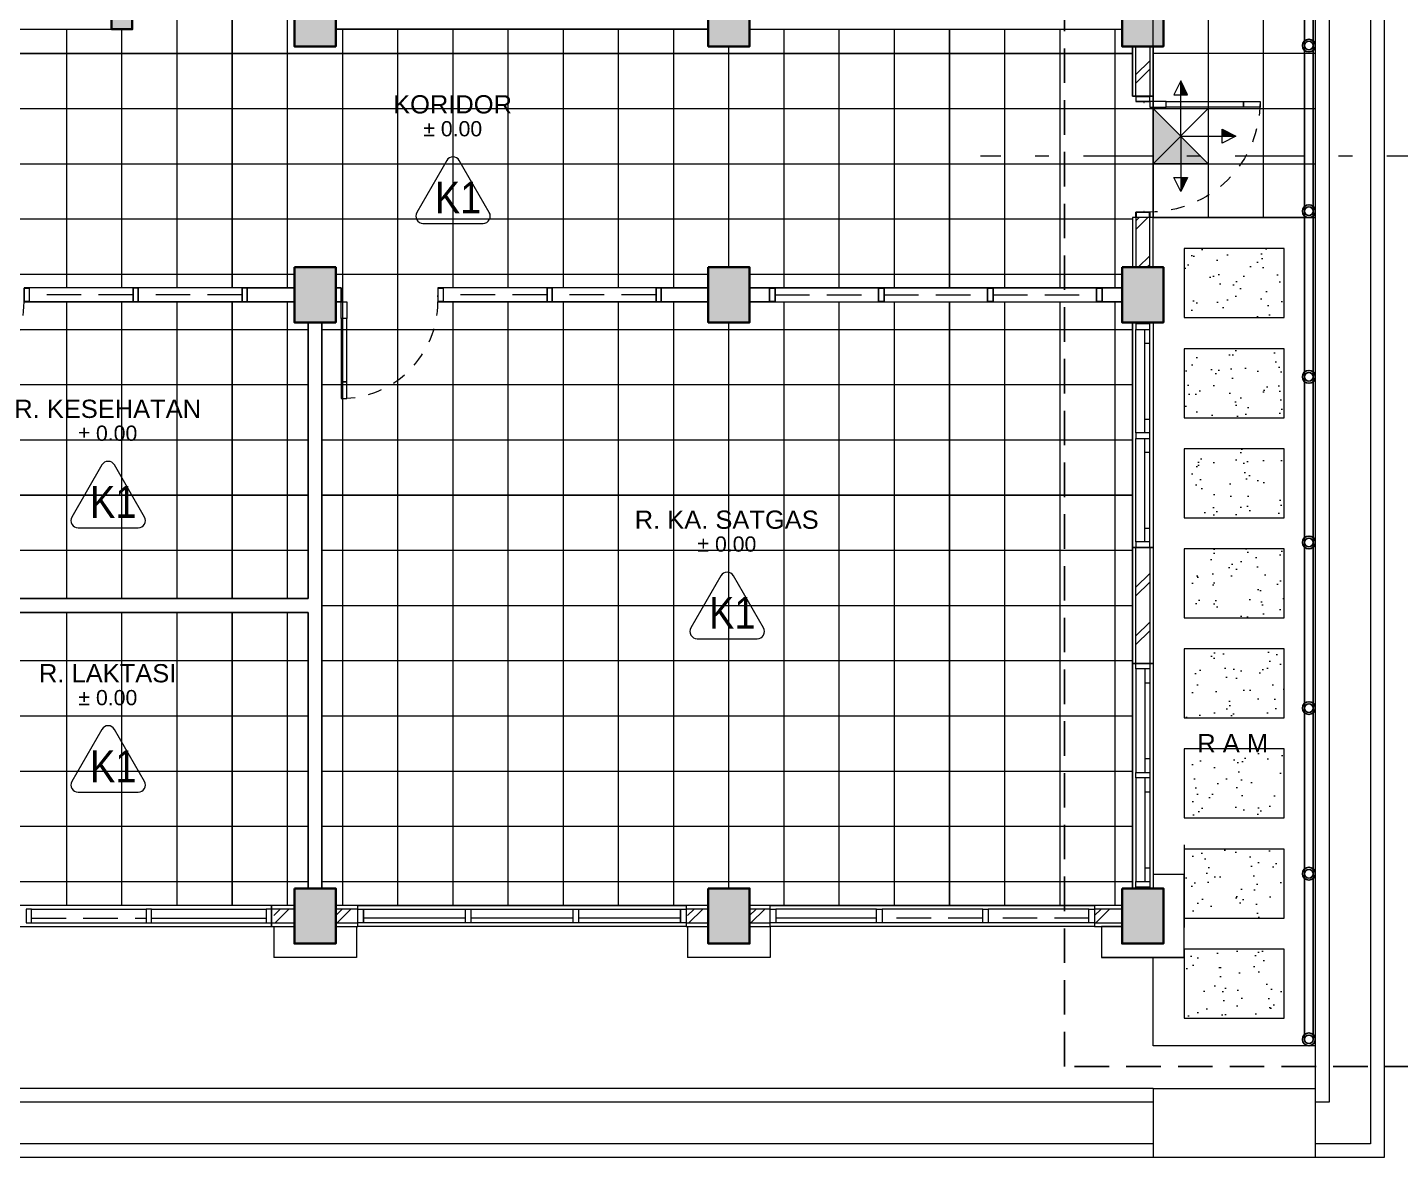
# Model space of a CAD drawing. Header units: millimetres. Extents: x -11 to 1625, y -267 to 180.
# Drawn here: x 1015.28 to 1025.24, y 130.26 to 138.45 of the extents above; entities that cross this region are included whole.
import ezdxf
from ezdxf.enums import TextEntityAlignment as Align

# ---------------------------------------------------------------- set-up
doc = ezdxf.new("R2010")
doc.units = ezdxf.units.MM
for name, pattern in [('DASHDOT', [1, 0.5, -0.25, 0, -0.25]), ('DASHED2', [0.375, 0.25, -0.125]), ('HIDDEN', [0.375, 0.25, -0.125])]:
    doc.linetypes.add(name, pattern=pattern)
for name, color, linetype, lineweight in [('ars', 11, 'Continuous', 5), ('ARS DIN', 31, 'Continuous', 5), ('dinding', 5, 'Continuous', 15), ('keramik', 73, 'Continuous', 5), ('KOLOM', 1, 'Continuous', 30), ('kus', 63, 'Continuous', 15), ('lan', 7, 'Continuous', 15), ('not', 7, 'Continuous', 20), ('PARTISI', 190, 'Continuous', 9), ('sol kol', 8, 'Continuous', 0), ('START POINT', 8, 'Continuous', 9), ('TEXT KETERANGAN', 7, 'Continuous', 9)]:
    doc.layers.add(name, color=color, linetype=linetype, lineweight=lineweight)
doc.layers.add('BESI', color=10, linetype='Continuous')
doc.styles.add('ISO', font='arial.ttf', dxfattribs={"width": 0.85})
doc.styles.get("Standard").update_dxf_attribs({"font": 'ARIALUNI.TTF'})
pattern_1 = [(45, (-1.5, 3e-14), (-0.1767767, 0.1767767), []), (45, (-1.4375, 3e-14), (-0.1767767, 0.1767767), [])]

# ---------------------------------------------------------------- blocks, each defined once
blk = doc.blocks.new('NOTASI RUANG')
at = {"layer": 'not'}
for height, p in [(0.26, (-0.011, 0.3)), (0.175, (-0.009, -0.017))]:
    blk.add_attdef('RUANG', text='', height=height, dxfattribs=at).set_placement(p, align=Align.MIDDLE_CENTER)
blk = doc.blocks.new('KP')
at = {"layer": 'KOLOM'}
blk.add_lwpolyline([(0.075, -0.075), (-0.075, -0.075), (-0.075, 0.075), (0.075, 0.075), (0.075, -0.075)], dxfattribs=at)
blk = doc.blocks.new('K1')
at = {"layer": 'KOLOM'}
blk.add_lwpolyline([(0.2, 0.15), (-0.2, 0.15), (-0.2, -0.15), (0.2, -0.15), (0.2, 0.15)], dxfattribs=at)
blk = doc.blocks.new('P 80')
at = {"linetype": 'HIDDEN', "ltscale": 0.3}
blk.add_lwpolyline([(-0.84, 0.1, -0.414214), (-0.04, 0.9, -1.303225)], format="xyb", dxfattribs=at)
for points in [[(-0.04, 0.9), (-0.08, 0.9), (-0.08, 0.78), (-0.04, 0.78)], [(-0.04, 0.78), (-0.08, 0.78), (-0.08, 0.22), (-0.04, 0.22)], [(-0.04, 0.1), (-0.08, 0.1), (-0.08, 0.22), (-0.04, 0.22)], [(-0.8351, 0.06), (-0.84, 0.06), (-0.84, 0.0615), (-0.84, 0.1), (-0.88, 0.1), (-0.88, 0), (-0.84, 0), (-0.84, 0.0565), (-0.8351, 0.0583)], [(-0.0449, 0.06), (-0.04, 0.06), (-0.04, 0.0615), (-0.04, 0.1), (0, 0.1), (0, 0), (-0.04, 0), (-0.04, 0.0565), (-0.0449, 0.0583)], [(-0.842, 0.002), (-0.878, 0.002), (-0.878, 0.098), (-0.842, 0.098)], [(-0.038, 0.002), (-0.002, 0.002), (-0.002, 0.098), (-0.038, 0.098)]]:
    blk.add_lwpolyline(points, close=True)
blk = doc.blocks.new('P 70')
at = {"linetype": 'HIDDEN', "ltscale": 0.3}
blk.add_lwpolyline([(-0.74, 0.1, -0.414214), (-0.04, 0.8, -1.303225)], format="xyb", dxfattribs=at)
for points in [[(-0.04, 0.8), (-0.08, 0.8), (-0.08, 0.68), (-0.04, 0.68)], [(-0.04, 0.68), (-0.08, 0.68), (-0.08, 0.22), (-0.04, 0.22)], [(-0.04, 0.1), (-0.08, 0.1), (-0.08, 0.22), (-0.04, 0.22)], [(-0.7351, 0.06), (-0.74, 0.06), (-0.74, 0.0615), (-0.74, 0.1), (-0.78, 0.1), (-0.78, 0), (-0.74, 0), (-0.74, 0.0565), (-0.7351, 0.0583)], [(-0.0449, 0.06), (-0.04, 0.06), (-0.04, 0.0615), (-0.04, 0.1), (0, 0.1), (0, 0), (-0.04, 0), (-0.04, 0.0565), (-0.0449, 0.0583)], [(-0.742, 0.002), (-0.778, 0.002), (-0.778, 0.098), (-0.742, 0.098)], [(-0.038, 0.002), (-0.002, 0.002), (-0.002, 0.098), (-0.038, 0.098)]]:
    blk.add_lwpolyline(points, close=True)
blk = doc.blocks.new('D1')
at = {"layer": 'ars'}
h = blk.add_hatch(dxfattribs=at)
h.set_pattern_fill('TEMBOK', color=256, scale=0.25)
h.set_pattern_definition(pattern_1)
h.paths.add_polyline_path([(11.95, 9.19), (11.95, 9.55), (12.05, 9.55), (12.05, 9.19)])
h = blk.add_hatch(dxfattribs=at)
h.set_pattern_fill('TEMBOK', color=256, scale=0.25)
h.set_pattern_definition(pattern_1)
h.paths.add_polyline_path([(11.95, 8.31), (11.95, 7.95), (12.05, 7.95), (12.05, 8.31)])
h = blk.add_hatch(dxfattribs=at)
h.set_pattern_fill('TEMBOK', color=256, scale=0.25)
h.set_pattern_definition([(45, (9.5, 1.63), (-0.176777, 0.176777), []), (45, (9.5625, 1.63), (-0.176777, 0.176777), [])])
h.paths.add_polyline_path([(12.05, 5.92), (12.05, 5.08), (11.95, 5.08), (11.95, 5.92)])
h = blk.add_hatch(dxfattribs=at)
h.set_pattern_fill('TEMBOK', color=256, scale=0.25)
h.set_pattern_definition([(45, (1.43206, 1.675), (-0.176777, 0.176777), []), (45, (1.49456, 1.675), (-0.176777, 0.176777), [])])
h.paths.add_polyline_path([(5.85, 3.3), (5.7, 3.3), (5.7, 3.2), (5.85, 3.2)])
h = blk.add_hatch(dxfattribs=at)
h.set_pattern_fill('TEMBOK', color=256, scale=0.25)
h.set_pattern_definition([(45, (1.88206, 1.675), (-0.176777, 0.176777), []), (45, (1.94456, 1.675), (-0.176777, 0.176777), [])])
h.paths.add_polyline_path([(6.31, 3.3), (6.15, 3.3), (6.15, 3.2), (6.31, 3.2)])
h = blk.add_hatch(dxfattribs=at)
h.set_pattern_fill('TEMBOK', color=256, scale=0.25)
h.set_pattern_definition([(45, (4.43206, 1.675), (-0.176777, 0.176777), []), (45, (4.49456, 1.675), (-0.176777, 0.176777), [])])
h.paths.add_polyline_path([(8.85, 3.3), (8.7, 3.3), (8.7, 3.2), (8.85, 3.2)])
h = blk.add_hatch(dxfattribs=at)
h.set_pattern_fill('TEMBOK', color=256, scale=0.25)
h.set_pattern_definition([(45, (4.88206, 1.675), (-0.176777, 0.176777), []), (45, (4.94456, 1.675), (-0.176777, 0.176777), [])])
h.paths.add_polyline_path([(9.3, 3.3), (9.15, 3.3), (9.15, 3.2), (9.3, 3.2)])
h = blk.add_hatch(dxfattribs=at)
h.set_pattern_fill('TEMBOK', color=256, scale=0.25)
h.set_pattern_definition([(45, (7.38206, 1.675), (-0.176777, 0.176777), []), (45, (7.44456, 1.675), (-0.176777, 0.176777), [])])
h.paths.add_polyline_path([(11.85, 3.3), (11.65, 3.3), (11.65, 3.2), (11.85, 3.2)])
at = {"layer": 'ARS DIN'}
h = blk.add_hatch(dxfattribs=at)
h.set_pattern_fill('AR-SAND', color=256, scale=0.005, angle=90, style=0)
h.set_pattern_definition([(127.5, (13.025, 2.51), (-0.2447066, -0.008), [0, -0.19304, 0, -0.2159, 0, -0.206375]), (97.5, (13.025, 2.51), (-0.358413, 0.224762), [0, -0.10414, 0, -0.17399, 0, -0.066675]), (57.5, (13.025, 2.3538), (-0.0007186, 0.395496), [0, -0.0635, 0, -0.2286, 0, -0.29845]), (47.5, (13.025, 2.3538), (-0.111465, 0.381778), [0, -0.03175, 0, -0.14986, 0, -0.17145])])
h.paths.add_polyline_path([(12.3, 3.01), (12.3, 2.51), (13.025, 2.51), (13.025, 3.01)])
h.paths.add_polyline_path([(12.3, 3.735), (12.3, 3.235), (13.025, 3.235), (13.025, 3.735)])
h.paths.add_polyline_path([(12.3, 4.46), (12.3, 3.96), (13.025, 3.96), (13.025, 4.46)])
h.paths.add_polyline_path([(12.3, 5.185), (12.3, 4.685), (13.025, 4.685), (13.025, 5.185)])
h.paths.add_polyline_path([(12.3, 5.91), (12.3, 5.41), (13.025, 5.41), (13.025, 5.91)])
h.paths.add_polyline_path([(12.3, 6.635), (12.3, 6.135), (13.025, 6.135), (13.025, 6.635)])
h.paths.add_polyline_path([(12.3, 7.36), (12.3, 6.86), (13.025, 6.86), (13.025, 7.36)])
h.paths.add_polyline_path([(12.3, 8.085), (12.3, 7.585), (13.025, 7.585), (13.025, 8.085)])
at = {"layer": 'sol kol'}
for points in [[(5.85, 9.95), (5.85, 9.55), (6.15, 9.55), (6.15, 9.95)], [(8.85, 9.95), (8.85, 9.55), (9.15, 9.55), (9.15, 9.95)], [(11.85, 9.95), (11.85, 9.55), (12.15, 9.55), (12.15, 9.95)], [(4.525, 9.825), (4.675, 9.825), (4.675, 9.675), (4.525, 9.675)], [(5.85, 7.95), (5.85, 7.55), (6.15, 7.55), (6.15, 7.95)], [(8.85, 7.95), (8.85, 7.55), (9.15, 7.55), (9.15, 7.95)], [(11.85, 7.95), (11.85, 7.55), (12.15, 7.55), (12.15, 7.95)], [(5.85, 3.45), (5.85, 3.05), (6.15, 3.05), (6.15, 3.45)], [(8.85, 3.45), (8.85, 3.05), (9.15, 3.05), (9.15, 3.45)], [(11.85, 3.45), (11.85, 3.05), (12.15, 3.05), (12.15, 3.45)]]:
    blk.add_hatch(color=256, dxfattribs=at).paths.add_polyline_path(points)
for p, q in [((13.75, 16), (13.75, 1.5)), ((13.65, 15.9), (13.65, 1.6)), ((13.35, 15.6), (13.35, 1.9)), ((13.25, 15.5), (13.25, 2)), ((12.075, 2), (3.25, 2)), ((12.075, 1.9), (3.35, 1.9)), ((13.35, 1.9), (13.25, 1.9)), ((12.075, 1.6), (3.65, 1.6)), ((13.65, 1.6), (13.25, 1.6)), ((13.75, 1.5), (3.75, 1.5))]:
    blk.add_line(p, q)
for points in [[(13.25, 8.31), (13.25, 2.31), (12.075, 2.31)], [(12.3, 8.085), (12.3, 7.585), (13.025, 7.585), (13.025, 8.085), (12.3, 8.085)], [(12.3, 7.36), (12.3, 6.86), (13.025, 6.86), (13.025, 7.36), (12.3, 7.36)], [(12.3, 6.635), (12.3, 6.135), (13.025, 6.135), (13.025, 6.635), (12.3, 6.635)], [(12.3, 5.91), (12.3, 5.41), (13.025, 5.41), (13.025, 5.91), (12.3, 5.91)], [(12.3, 5.185), (12.3, 4.685), (13.025, 4.685), (13.025, 5.185), (12.3, 5.185)], [(12.3, 4.46), (12.3, 3.96), (13.025, 3.96), (13.025, 4.46), (12.3, 4.46)], [(12.3, 3.735), (12.3, 3.235), (13.025, 3.235), (13.025, 3.735), (12.3, 3.735)], [(12.3, 3.01), (12.3, 2.51), (13.025, 2.51), (13.025, 3.01), (12.3, 3.01)], [(12.075, 2.31), (12.075, 2.95)], [(12.075, 2), (13.25, 2)]]:
    blk.add_lwpolyline(points)
blk.add_lwpolyline([(12.3, 3.55), (12.075, 3.55), (12.075, 3.45), (12.15, 3.45), (12.15, 3.05), (11.85, 3.05), (11.85, 3.175), (11.7, 3.175), (11.7, 2.95), (12.3, 2.95)], close=True)
at = {"layer": 'ars'}
for points in [[(11.95, 9.19), (11.95, 9.55), (12.05, 9.55), (12.05, 9.19)], [(11.95, 8.31), (11.95, 7.95), (12.05, 7.95), (12.05, 8.31)], [(12.05, 5.92), (12.05, 5.08), (11.95, 5.08), (11.95, 5.92)], [(5.85, 3.3), (5.685, 3.3), (5.685, 3.2), (5.85, 3.2)], [(6.31, 3.3), (6.15, 3.3), (6.15, 3.2), (6.31, 3.2)], [(8.85, 3.3), (8.69, 3.3), (8.69, 3.2), (8.85, 3.2)], [(9.3, 3.3), (9.15, 3.3), (9.15, 3.2), (9.3, 3.2)], [(11.85, 3.3), (11.65, 3.3), (11.65, 3.2), (11.85, 3.2)]]:
    blk.add_lwpolyline(points, close=True, dxfattribs=at)
at = {"layer": 'BESI'}
for points in [[(13.1725, 2.3563), (13.1725, 11.9563)], [(13.235, 11.9563), (13.235, 2.3563)]]:
    blk.add_lwpolyline(points, dxfattribs=at)
for centre, radius in [((13.2037, 9.5563), 0.0463), ((13.2037, 9.5563), 0.0312), ((13.2037, 8.3563), 0.0463), ((13.2037, 8.3563), 0.0312), ((13.2037, 7.1563), 0.0463), ((13.2037, 7.1563), 0.0312), ((13.2037, 5.9563), 0.0463), ((13.2037, 5.9563), 0.0312), ((13.2037, 4.7563), 0.0463), ((13.2037, 4.7563), 0.0312), ((13.2037, 3.5563), 0.0463), ((13.2037, 3.5563), 0.0312), ((13.2037, 2.3563), 0.0463), ((13.2037, 2.3563), 0.0312)]:
    blk.add_circle(centre, radius, dxfattribs=at)
at = {"layer": 'dinding'}
for points in [[(4.525, 9.825), (3.675, 9.825), (3.675, 9.675), (4.525, 9.675)], [(8.85, 9.675), (6.15, 9.675), (6.15, 9.825), (8.85, 9.825)], [(11.85, 9.825), (9.15, 9.825), (9.15, 9.675), (11.85, 9.675)], [(11.925, 9.19), (11.925, 9.55), (12.075, 9.55), (12.075, 9.19)], [(11.925, 8.31), (11.925, 7.95), (12.075, 7.95), (12.075, 8.31)], [(12.075, 5.92), (12.075, 5.08), (11.925, 5.08), (11.925, 5.92)], [(5.85, 3.325), (5.685, 3.325), (5.685, 3.175), (5.85, 3.175)], [(6.31, 3.325), (6.15, 3.325), (6.15, 3.175), (6.31, 3.175)], [(8.85, 3.325), (8.69, 3.325), (8.69, 3.175), (8.85, 3.175)], [(9.3, 3.325), (9.15, 3.325), (9.15, 3.175), (9.3, 3.175)], [(11.85, 3.325), (11.65, 3.325), (11.65, 3.175), (11.85, 3.175)]]:
    blk.add_lwpolyline(points, close=True, dxfattribs=at)
at = {"layer": 'kus'}
for p, q in [((4.68, 7.8), (3.93, 7.8)), ((5.47, 7.8), (4.72, 7.8)), ((7.68, 7.8), (6.93, 7.8)), ((8.47, 7.8), (7.72, 7.8)), ((9.335, 7.8), (10.085, 7.8)), ((10.125, 7.8), (10.875, 7.8)), ((10.915, 7.8), (11.665, 7.8)), ((4.68, 7.7), (3.93, 7.7)), ((5.47, 7.7), (4.72, 7.7)), ((7.68, 7.7), (6.93, 7.7)), ((8.47, 7.7), (7.72, 7.7)), ((9.335, 7.7), (10.085, 7.7)), ((10.125, 7.7), (10.875, 7.7)), ((10.915, 7.7), (11.665, 7.7)), ((11.95, 6.75), (11.95, 7.5)), ((12.015, 6.75), (12.015, 7.5)), ((12.05, 6.75), (12.05, 7.5)), ((12.015, 7.4), (12.05, 7.4)), ((12.015, 6.85), (12.05, 6.85)), ((11.95, 5.96), (11.95, 6.71)), ((12.015, 5.96), (12.015, 6.71)), ((12.05, 5.96), (12.05, 6.71)), ((12.015, 6.61), (12.05, 6.61)), ((12.015, 6.06), (12.05, 6.06)), ((11.95, 5.04), (11.95, 4.29)), ((12.015, 5.04), (12.015, 4.29)), ((12.05, 5.04), (12.05, 4.29)), ((12.015, 4.94), (12.05, 4.94)), ((12.015, 4.39), (12.05, 4.39)), ((11.95, 4.25), (11.95, 3.5)), ((12.015, 4.25), (12.015, 3.5)), ((12.05, 4.25), (12.05, 3.5)), ((12.015, 4.15), (12.05, 4.15)), ((12.015, 3.6), (12.05, 3.6)), ((3.945, 3.3), (4.775, 3.3)), ((4.815, 3.3), (5.645, 3.3)), ((10.07, 3.3), (9.34, 3.3)), ((10.84, 3.3), (10.11, 3.3)), ((11.61, 3.3), (10.88, 3.3)), ((3.945, 3.2), (4.775, 3.2)), ((4.815, 3.235), (5.645, 3.235)), ((4.815, 3.2), (5.645, 3.2)), ((7.09, 3.235), (6.35, 3.235)), ((7.87, 3.235), (7.13, 3.235)), ((8.65, 3.235), (7.91, 3.235)), ((10.07, 3.235), (9.34, 3.235)), ((10.07, 3.2), (9.34, 3.2)), ((10.84, 3.2), (10.11, 3.2)), ((11.61, 3.2), (10.88, 3.2))]:
    blk.add_line(p, q, dxfattribs=at)
at = {"layer": 'kus', "linetype": 'HIDDEN'}
for p, q in [((4.68, 7.75), (3.93, 7.75)), ((5.47, 7.75), (4.72, 7.75)), ((7.68, 7.75), (6.93, 7.75)), ((8.47, 7.75), (7.72, 7.75)), ((9.335, 7.75), (10.085, 7.75)), ((10.125, 7.75), (10.875, 7.75)), ((10.915, 7.75), (11.665, 7.75)), ((3.945, 3.235), (4.775, 3.235)), ((10.84, 3.235), (10.11, 3.235)), ((11.61, 3.235), (10.88, 3.235))]:
    blk.add_line(p, q, dxfattribs=at)
at = {"layer": 'kus'}
for points in [[(4.68, 7.7), (4.72, 7.7), (4.72, 7.8), (4.68, 7.8)], [(4.682, 7.702), (4.718, 7.702), (4.718, 7.798), (4.682, 7.798)], [(5.47, 7.7), (5.51, 7.7), (5.51, 7.8), (5.47, 7.8)], [(5.472, 7.702), (5.508, 7.702), (5.508, 7.798), (5.472, 7.798)], [(7.68, 7.7), (7.72, 7.7), (7.72, 7.8), (7.68, 7.8)], [(7.682, 7.702), (7.718, 7.702), (7.718, 7.798), (7.682, 7.798)], [(8.47, 7.7), (8.51, 7.7), (8.51, 7.8), (8.47, 7.8)], [(8.472, 7.702), (8.508, 7.702), (8.508, 7.798), (8.472, 7.798)], [(9.335, 7.7), (9.295, 7.7), (9.295, 7.8), (9.335, 7.8)], [(9.333, 7.702), (9.297, 7.702), (9.297, 7.798), (9.333, 7.798)], [(10.125, 7.7), (10.085, 7.7), (10.085, 7.8), (10.125, 7.8)], [(10.123, 7.702), (10.087, 7.702), (10.087, 7.798), (10.123, 7.798)], [(10.915, 7.7), (10.875, 7.7), (10.875, 7.8), (10.915, 7.8)], [(10.913, 7.702), (10.877, 7.702), (10.877, 7.798), (10.913, 7.798)], [(11.705, 7.7), (11.665, 7.7), (11.665, 7.8), (11.705, 7.8)], [(11.703, 7.702), (11.667, 7.702), (11.667, 7.798), (11.703, 7.798)], [(12.05, 7.5), (12.05, 7.54), (11.95, 7.54), (11.95, 7.5)], [(12.05, 6.71), (12.05, 6.75), (11.95, 6.75), (11.95, 6.71)], [(12.05, 5.92), (12.05, 5.96), (11.95, 5.96), (11.95, 5.92)], [(12.05, 5.08), (12.05, 5.04), (11.95, 5.04), (11.95, 5.08)], [(12.05, 4.29), (12.05, 4.25), (11.95, 4.25), (11.95, 4.29)], [(12.05, 3.5), (12.05, 3.46), (11.95, 3.46), (11.95, 3.5)], [(3.905, 3.2), (3.945, 3.2), (3.945, 3.3), (3.905, 3.3)], [(4.775, 3.2), (4.815, 3.2), (4.815, 3.3), (4.775, 3.3)], [(5.645, 3.2), (5.685, 3.2), (5.685, 3.3), (5.645, 3.3)], [(6.35, 3.2), (6.31, 3.2), (6.31, 3.3), (6.35, 3.3)], [(6.35, 3.3), (8.65, 3.3), (8.65, 3.2), (6.35, 3.2)], [(7.13, 3.2), (7.09, 3.2), (7.09, 3.3), (7.13, 3.3)], [(7.91, 3.2), (7.87, 3.2), (7.87, 3.3), (7.91, 3.3)], [(8.69, 3.2), (8.65, 3.2), (8.65, 3.3), (8.69, 3.3)], [(9.34, 3.2), (9.3, 3.2), (9.3, 3.3), (9.34, 3.3)], [(10.11, 3.2), (10.07, 3.2), (10.07, 3.3), (10.11, 3.3)], [(10.88, 3.2), (10.84, 3.2), (10.84, 3.3), (10.88, 3.3)], [(11.65, 3.2), (11.61, 3.2), (11.61, 3.3), (11.65, 3.3)]]:
    blk.add_lwpolyline(points, close=True, dxfattribs=at)
at = {"layer": 'lan'}
for p, q in [((12.075, 8.31), (12.075, 9.19)), ((12.075, 8.31), (13.25, 8.31)), ((12.3, 3.7663), (12.3, 3.1663)), ((5.7, 3.175), (5.7, 2.95)), ((6.3, 3.175), (6.3, 2.95)), ((8.7, 3.175), (8.7, 2.95)), ((9.3, 3.175), (9.3, 2.95)), ((11.7, 3.175), (11.7, 2.95)), ((6.3, 2.95), (5.7, 2.95)), ((9.3, 2.95), (8.7, 2.95)), ((12.3, 2.95), (11.7, 2.95)), ((12.075, 2), (12.075, 1.5)), ((13.25, 2), (13.25, 1.5))]:
    blk.add_line(p, q, dxfattribs=at)
for points in [[(12.075, 7.55), (12.075, 5.92), (11.925, 5.92), (11.925, 7.55)], [(12.075, 5.08), (12.075, 3.45), (11.925, 3.45), (11.925, 5.08)], [(5.685, 3.325), (2.15, 3.325), (2.15, 3.175), (5.685, 3.175)], [(6.31, 3.325), (8.69, 3.325), (8.69, 3.175), (6.31, 3.175)], [(9.3, 3.325), (11.65, 3.325), (11.65, 3.175), (9.3, 3.175)]]:
    blk.add_lwpolyline(points, close=True, dxfattribs=at)
at = {"layer": 'PARTISI'}
for points in [[(5.95, 7.55), (6.05, 7.55), (6.05, 3.45), (5.95, 3.45), (5.95, 5.45), (3.05, 5.45), (3.05, 4.325), (2.855, 4.325), (2.855, 4.425), (2.95, 4.425), (2.95, 7.7), (2.15, 7.7), (2.15, 7.8), (2.95, 7.8), (3.15, 7.8), (3.15, 7.7), (3.05, 7.7), (3.05, 5.55), (5.95, 5.55)], [(5.51, 7.8), (5.85, 7.8), (5.85, 7.7), (5.51, 7.7)], [(8.51, 7.8), (8.85, 7.8), (8.85, 7.7), (8.51, 7.7)], [(9.15, 7.8), (9.295, 7.8), (9.295, 7.7), (9.15, 7.7)], [(11.705, 7.8), (11.85, 7.8), (11.85, 7.7), (11.705, 7.7)]]:
    blk.add_lwpolyline(points, close=True, dxfattribs=at)
at = {"layer": 'KOLOM'}
for name, p, rotation in [('K1', (6, 9.75), 90), ('K1', (9, 9.75), 90), ('K1', (12, 9.75), 90), ('KP', (4.6, 9.75), 180), ('K1', (6, 7.75), 90), ('K1', (9, 7.75), 90), ('K1', (12, 7.75), 90), ('K1', (6, 3.25), 90), ('K1', (9, 3.25), 90), ('K1', (12, 3.25), 90)]:
    blk.add_blockref(name, p, dxfattribs=dict(at, rotation=rotation))
at = {"layer": 'kus', "xscale": -1, "rotation": 270.0000000130308}
blk.add_blockref('P 80', (11.95, 9.19), dxfattribs=at)
at = {"layer": 'kus', "rotation": 180}
for p in [(3.15, 7.8), (6.15, 7.8)]:
    blk.add_blockref('P 70', p, dxfattribs=at)
blk = doc.blocks.new('STARTGO')
at = {"layer": 'START POINT'}
for points in [[(282.6751, 121.4555), (282.7251, 121.4555), (282.7251, 121.5555)], [(282.4251, 121.2055), (282.4251, 121.1555), (282.3251, 121.1555)], [(283.0251, 121.2055), (283.0251, 121.1555), (283.1251, 121.1555)]]:
    blk.add_hatch(color=256, dxfattribs=at).paths.add_polyline_path(points)
h = blk.add_hatch(color=256, dxfattribs=at)
h.paths.add_polyline_path([(282.9251, 120.9555), (282.7251, 121.1555), (282.5251, 120.9555)])
h.paths.add_polyline_path([(282.9251, 121.3555), (282.7251, 121.1555), (282.9251, 120.9555)])
for p, q in [((282.7251, 121.1555), (282.7251, 121.5555)), ((282.9251, 120.9555), (282.5251, 121.3555)), ((282.5251, 120.9555), (282.9251, 121.3555)), ((282.7251, 121.1555), (282.3251, 121.1555)), ((282.7251, 121.1555), (283.1251, 121.1555))]:
    blk.add_line(p, q, dxfattribs=at)
for points in [[(282.7751, 121.4555), (282.6751, 121.4555), (282.7251, 121.5555), (282.7751, 121.4555)], [(282.4251, 121.1055), (282.4251, 121.2055), (282.3251, 121.1555), (282.4251, 121.1055)], [(283.0251, 121.1055), (283.0251, 121.2055), (283.1251, 121.1555), (283.0251, 121.1055)]]:
    blk.add_lwpolyline(points, dxfattribs=at)
blk.add_lwpolyline([(282.9251, 120.9555), (282.5251, 120.9555), (282.5251, 121.3555), (282.9251, 121.3555)], close=True, dxfattribs=at)
blk = doc.blocks.new('KR1')
at = {"layer": 'TEXT KETERANGAN', "color": 2}
blk.add_lwpolyline([(-0.087, 0.873), (-0.504, 0.15, 0.57735), (-0.418, 0), (0.418, 0, 0.57735), (0.504, 0.15), (0.087, 0.873, 0.57735)], format="xyb", close=True, dxfattribs=at)
at = {"layer": 'TEXT KETERANGAN', "color": 6, "style": 'ISO', "width": 0.85}
blk.add_text('K1', height=0.444, dxfattribs=at).set_placement((-0.252, 0.137))

msp = doc.modelspace()

# ---------------------------------------------------------------- hatches: boundary and pattern name
at = {"layer": 'keramik'}
h = msp.add_hatch(dxfattribs=at)
h.set_pattern_fill('_USER', color=256, scale=0.4, style=0, double=1, pattern_type=0)
h.set_pattern_definition([(0, (1011.56956, 133.06067), (0, 0.4), []), (90, (1011.56956, 133.06067), (-0.4, 2e-17), [])])
h.paths.add_polyline_path([(1000.519557, 132.210667), (1000.444557, 132.210667), (1000.444557, 136.310667), (1000.519557, 136.310667), (1000.519557, 136.710667), (1000.419557, 136.710667), (1000.419557, 136.750667), (1000.363063, 136.750667), (1000.3613042, 136.7555553), (1000.359557, 136.7555553), (1000.359557, 136.750667), (1000.319557, 136.750667), (1000.319557, 136.710667), (1000.294557, 136.710667), (1000.294557, 137.590667), (1000.319557, 137.590667), (1000.319557, 137.550667), (1000.359555, 137.550667), (1000.359557, 137.5457787), (1000.3613042, 137.5457787), (1000.363063, 137.550667), (1000.419557, 137.550667), (1000.419557, 137.590667), (1000.444557, 137.590667), (1000.444557, 137.960667), (1002.479557, 137.960667), (1002.479557, 138.000667), (1002.4844453, 138.000667), (1002.4844453, 138.0024143), (1002.479557, 138.004173), (1002.479557, 138.060667), (1000.444557, 138.060667), (1000.444557, 138.310667), (1000.519557, 138.310667), (1000.519557, 138.710667), (1000.444557, 138.710667), (1000.444557, 140.4631202), (1003.319557, 140.4631202), (1003.319557, 138.710667), (1003.219557, 138.710667), (1003.219557, 138.060667), (1003.179557, 138.060667), (1003.179557, 138.004173), (1003.1746687, 138.0024143), (1003.1746687, 138.000667), (1003.179557, 138.000667), (1003.179557, 137.960667), (1003.319557, 137.960667), (1003.319557, 138.310667), (1003.519557, 138.310667), (1003.519557, 138.710667), (1003.419557, 138.710667), (1003.419557, 140.460667), (1007.129557, 140.460667), (1007.129557, 140.500667), (1007.1344453, 140.500667), (1007.1344453, 140.5024143), (1007.129557, 140.504173), (1007.129557, 140.560667), (1003.419557, 140.560667), (1003.419557, 140.600667), (1003.363063, 140.600667), (1003.3613042, 140.6055553), (1003.359557, 140.6055553), (1003.359557, 140.600667), (1003.319557, 140.600667), (1003.319557, 140.560667), (1000.444557, 140.560667), (1000.444557, 142.810667), (1000.519557, 142.810667), (1000.519557, 142.935667), (1003.219557, 142.935667), (1003.219557, 142.810667), (1003.319557, 142.810667), (1003.319557, 141.300667), (1003.359557, 141.300667), (1003.359557, 141.2957787), (1003.3613042, 141.2957787), (1003.363063, 141.300667), (1003.419557, 141.300667), (1003.419557, 142.810667), (1003.519557, 142.810667), (1003.519557, 142.935667), (1006.219557, 142.935667), (1006.219557, 142.810667), (1006.519557, 142.810667), (1006.519557, 142.935667), (1009.219557, 142.935667), (1009.219557, 142.810667), (1009.294557, 142.810667), (1009.294557, 140.585667), (1009.294557, 140.560667), (1009.254557, 140.560667), (1009.254557, 140.504173), (1009.2496687, 140.5024143), (1009.2496687, 140.500667), (1009.254557, 140.500667), (1009.254557, 140.460667), (1009.294557, 140.460667), (1009.294557, 138.710667), (1009.219557, 138.710667), (1009.219557, 138.310667), (1009.319557, 138.310667), (1009.319557, 136.710667), (1009.219557, 136.710667), (1009.219557, 136.310667), (1009.319557, 136.310667), (1009.319557, 135.410667), (1009.419557, 135.410667), (1009.419557, 136.310667), (1009.519557, 136.310667), (1009.519557, 136.710667), (1009.419557, 136.710667), (1009.419557, 138.310667), (1009.519557, 138.310667), (1009.519557, 138.110667), (1011.294557, 138.110667), (1011.294557, 138.435667), (1013.219557, 138.435667), (1013.219557, 138.310667), (1013.519557, 138.310667), (1013.519557, 138.710667), (1013.444557, 138.710667), (1013.444557, 139.730667), (1014.243491, 139.730667), (1014.2899807, 139.6841773), (1014.3076584, 139.7018549), (1014.3359426, 139.6735707), (1014.3758899, 139.7135179), (1014.3805901, 139.711305), (1014.3818256, 139.7125405), (1014.378369, 139.7159971), (1014.4066533, 139.7442814), (1014.378369, 139.7725656), (1014.3960467, 139.7902433), (1014.94759, 139.2387), (1014.9299123, 139.2210223), (1014.901628, 139.2493066), (1014.8733438, 139.2210223), (1014.8698872, 139.2244789), (1014.8686517, 139.2232434), (1014.8708646, 139.2185432), (1014.8309174, 139.1785959), (1014.8592016, 139.1503117), (1014.841524, 139.132634), (1014.894557, 139.079601), (1014.894557, 138.435667), (1016.044557, 138.435667), (1016.044557, 139.035667), (1016.514557, 139.035667), (1016.514557, 139.060667), (1016.554557, 139.060667), (1016.554557, 139.1171609), (1016.5594453, 139.1189197), (1016.5594453, 139.120667), (1016.554557, 139.120667), (1016.554557, 139.160667), (1016.514557, 139.160667), (1016.514557, 139.185667), (1017.294557, 139.185667), (1017.294557, 139.160667), (1017.254557, 139.160667), (1017.254557, 139.120667), (1017.2496687, 139.120667), (1017.2496687, 139.1189197), (1017.254557, 139.1171609), (1017.254557, 139.060667), (1017.294557, 139.060667), (1017.294557, 138.710667), (1017.219557, 138.710667), (1017.219557, 138.310667), (1017.519557, 138.310667), (1017.519557, 138.435667), (1020.219557, 138.435667), (1020.219557, 138.310667), (1020.519557, 138.310667), (1020.519557, 138.435667), (1023.219557, 138.435667), (1023.219557, 138.310667), (1023.294557, 138.310667), (1023.294557, 137.950667), (1023.319557, 137.950667), (1023.319557, 137.910667), (1023.3760509, 137.910667), (1023.3778097, 137.9057787), (1023.379557, 137.9057787), (1023.379557, 137.910667), (1023.419557, 137.910667), (1023.419557, 137.950667), (1023.444557, 137.950667), (1023.444557, 137.070667), (1023.419557, 137.070667), (1023.419557, 137.110667), (1023.379557, 137.110667), (1023.379557, 137.1155553), (1023.3778097, 137.1155553), (1023.3760509, 137.110667), (1023.319557, 137.110667), (1023.319557, 137.070667), (1023.294557, 137.070667), (1023.294557, 136.710667), (1023.219557, 136.710667), (1023.219557, 136.560667), (1020.519557, 136.560667), (1020.519557, 136.710667), (1020.219557, 136.710667), (1020.219557, 136.560667), (1018.259557, 136.560667), (1018.259557, 136.504173), (1018.2546687, 136.5024143), (1018.2546687, 136.500667), (1018.259557, 136.500667), (1018.259557, 136.460667), (1020.219557, 136.460667), (1020.219557, 136.310667), (1020.519557, 136.310667), (1020.519557, 136.460667), (1023.219557, 136.460667), (1023.219557, 136.310667), (1023.294557, 136.310667), (1023.294557, 132.210667), (1023.219557, 132.210667), (1023.219557, 132.085667), (1020.519557, 132.085667), (1020.519557, 132.210667), (1020.219557, 132.210667), (1020.219557, 132.085667), (1017.519557, 132.085667), (1017.519557, 132.210667), (1017.419557, 132.210667), (1017.419557, 136.310667), (1017.519557, 136.310667), (1017.519557, 136.460667), (1017.559557, 136.460667), (1017.559557, 136.500667), (1017.5644453, 136.500667), (1017.5644453, 136.5024143), (1017.559557, 136.504173), (1017.559557, 136.560667), (1017.519557, 136.560667), (1017.519557, 136.710667), (1017.219557, 136.710667), (1017.219557, 136.560667), (1015.259557, 136.560667), (1015.259557, 136.504173), (1015.2546687, 136.5024143), (1015.2546687, 136.500667), (1015.259557, 136.500667), (1015.259557, 136.460667), (1017.219557, 136.460667), (1017.219557, 136.310667), (1017.319557, 136.310667), (1017.319557, 134.310667), (1014.419557, 134.310667), (1014.419557, 136.460667), (1014.559557, 136.460667), (1014.559557, 136.500667), (1014.5644453, 136.500667), (1014.5644453, 136.5024143), (1014.559557, 136.504173), (1014.559557, 136.560667), (1013.519557, 136.560667), (1013.519557, 136.710667), (1013.219557, 136.710667), (1013.219557, 136.310667), (1013.519557, 136.310667), (1013.519557, 136.460667), (1014.319557, 136.460667), (1014.319557, 133.185667), (1014.184557, 133.185667), (1014.184557, 133.129173), (1014.1796687, 133.1274143), (1014.1796687, 133.125667), (1014.184557, 133.125667), (1014.184557, 133.085667), (1014.419557, 133.085667), (1014.419557, 134.210667), (1017.319557, 134.210667), (1017.319557, 132.210667), (1017.219557, 132.210667), (1017.219557, 132.085667), (1013.519557, 132.085667), (1013.519557, 132.210667), (1013.444557, 132.210667), (1013.444557, 133.085667), (1013.484557, 133.085667), (1013.484557, 133.125667), (1013.4894453, 133.125667), (1013.4894453, 133.1274143), (1013.484557, 133.129173), (1013.484557, 133.185667), (1013.444557, 133.185667), (1013.444557, 133.210667), (1013.294557, 133.210667), (1013.294557, 133.185667), (1012.169557, 133.185667), (1012.169557, 133.085667), (1013.294557, 133.085667), (1013.294557, 133.060667), (1009.444557, 133.060667), (1009.444557, 133.085667), (1010.569557, 133.085667), (1010.569557, 133.185667), (1009.444557, 133.185667), (1009.444557, 133.210667), (1009.419557, 133.210667), (1009.419557, 134.110667), (1009.319557, 134.110667), (1009.319557, 133.210667), (1009.294557, 133.210667), (1009.294557, 132.210667), (1009.219557, 132.210667), (1009.219557, 132.085667), (1006.519557, 132.085667), (1006.519557, 132.210667), (1006.219557, 132.210667), (1006.219557, 132.085667), (1003.519557, 132.085667), (1003.519557, 132.210667), (1003.219557, 132.210667), (1003.219557, 132.085667), (1000.519557, 132.085667)])
h.paths.add_polyline_path([(1003.219557, 136.710667), (1003.519557, 136.710667), (1003.519557, 136.310667), (1003.219557, 136.310667)], flags=16)
h = msp.add_hatch(dxfattribs=at)
h.set_pattern_fill('_USER', color=256, scale=0.4, style=0, double=1, pattern_type=0)
h.set_pattern_definition([(0, (1023.44456, 137.46067), (0, 0.4), []), (90, (1023.44456, 137.46067), (-0.4, 2e-17), [])])
h.paths.add_polyline_path([(1024.619557, 137.070667), (1023.444557, 137.070667), (1023.444557, 140.835667), (1024.619557, 140.835667)])

# ---------------------------------------------------------------- linework, layer by layer
at = {"linetype": 'DASHED2'}
msp.add_lwpolyline([(1022.802589, 141.2909441), (1026.8752462, 141.2909441), (1026.8752462, 130.9211957), (1022.802589, 130.9211957)], close=True, dxfattribs=at)
at = {"layer": 'keramik'}
for p, q in [((1016.769557, 136.560667), (1016.769557, 139.185667)), ((1017.169557, 136.560667), (1017.169557, 139.185667)), ((1016.369557, 136.560667), (1016.369557, 139.035667)), ((1015.569557, 136.560667), (1015.569557, 138.435667)), ((1015.969557, 136.560667), (1015.969557, 138.435667)), ((1017.569557, 132.085667), (1017.569557, 138.435667)), ((1017.969557, 132.085667), (1017.969557, 138.435667)), ((1018.369557, 136.560667), (1018.369557, 138.435667)), ((1018.769557, 136.560667), (1018.769557, 138.435667)), ((1019.169557, 136.560667), (1019.169557, 138.435667)), ((1019.569557, 136.560667), (1019.569557, 138.435667)), ((1019.969557, 136.560667), (1019.969557, 138.435667)), ((1020.769557, 136.560667), (1020.769557, 138.435667)), ((1021.169557, 136.560667), (1021.169557, 138.435667)), ((1021.569557, 136.560667), (1021.569557, 138.435667)), ((1021.969557, 136.560667), (1021.969557, 138.435667)), ((1022.369557, 136.560667), (1022.369557, 138.435667)), ((1022.769557, 136.560667), (1022.769557, 138.435667)), ((1023.169557, 136.560667), (1023.169557, 138.435667)), ((1011.294557, 138.260667), (1023.294557, 138.260667)), ((1020.369557, 136.710667), (1020.369557, 138.310667)), ((1009.419557, 137.860667), (1023.444557, 137.860667)), ((1009.419557, 137.460667), (1023.444557, 137.460667)), ((1009.419557, 137.060667), (1023.294557, 137.060667)), ((1013.519557, 136.660667), (1017.219557, 136.660667)), ((1017.519557, 136.660667), (1020.219557, 136.660667)), ((1020.519557, 136.660667), (1023.219557, 136.660667)), ((1015.569557, 134.310667), (1015.569557, 136.460667)), ((1015.969557, 134.310667), (1015.969557, 136.460667)), ((1016.369557, 134.310667), (1016.369557, 136.460667)), ((1016.769557, 134.310667), (1016.769557, 136.460667)), ((1017.169557, 134.310667), (1017.169557, 136.460667)), ((1018.369557, 132.085667), (1018.369557, 136.460667)), ((1018.769557, 132.085667), (1018.769557, 136.460667)), ((1019.169557, 132.085667), (1019.169557, 136.460667)), ((1019.569557, 132.085667), (1019.569557, 136.460667)), ((1019.969557, 132.085667), (1019.969557, 136.460667)), ((1020.769557, 132.085667), (1020.769557, 136.460667)), ((1021.169557, 132.085667), (1021.169557, 136.460667)), ((1021.569557, 132.085667), (1021.569557, 136.460667)), ((1021.969557, 132.085667), (1021.969557, 136.460667)), ((1022.369557, 132.085667), (1022.369557, 136.460667)), ((1022.769557, 132.085667), (1022.769557, 136.460667)), ((1023.169557, 132.085667), (1023.169557, 136.460667)), ((1020.369557, 132.210667), (1020.369557, 136.310667)), ((1014.419557, 136.260667), (1017.319557, 136.260667)), ((1017.419557, 136.260667), (1023.294557, 136.260667)), ((1014.419557, 135.860667), (1017.319557, 135.860667)), ((1017.419557, 135.860667), (1023.294557, 135.860667)), ((1014.419557, 135.460667), (1017.319557, 135.460667)), ((1017.419557, 135.460667), (1023.294557, 135.460667)), ((1014.419557, 135.060667), (1017.319557, 135.060667)), ((1017.419557, 135.060667), (1023.294557, 135.060667)), ((1014.419557, 134.660667), (1017.319557, 134.660667)), ((1017.419557, 134.660667), (1023.294557, 134.660667)), ((1015.569557, 132.085667), (1015.569557, 134.210667)), ((1015.969557, 132.085667), (1015.969557, 134.210667)), ((1016.369557, 132.085667), (1016.369557, 134.210667)), ((1016.769557, 132.085667), (1016.769557, 134.210667)), ((1017.169557, 132.085667), (1017.169557, 134.210667)), ((1017.419557, 134.260667), (1023.294557, 134.260667)), ((1014.419557, 133.860667), (1017.319557, 133.860667)), ((1017.419557, 133.860667), (1023.294557, 133.860667)), ((1014.419557, 133.460667), (1017.319557, 133.460667)), ((1017.419557, 133.460667), (1023.294557, 133.460667)), ((1013.444557, 133.060667), (1017.319557, 133.060667)), ((1017.419557, 133.060667), (1023.294557, 133.060667)), ((1013.444557, 132.660667), (1017.319557, 132.660667)), ((1017.419557, 132.660667), (1023.294557, 132.660667)), ((1013.444557, 132.260667), (1017.319557, 132.260667)), ((1017.419557, 132.260667), (1023.294557, 132.260667))]:
    msp.add_line(p, q, dxfattribs=at)
for points in [[(1024.619557, 137.070667), (1023.444557, 137.070667), (1023.444557, 140.835667), (1024.619557, 140.835667), (1024.619557, 137.070667)], [(1014.894557, 138.435667), (1016.044557, 138.435667), (1016.044557, 139.035667)], [(1014.894557, 138.435667), (1016.044557, 138.435667), (1016.044557, 139.035667)], [(1017.219557, 138.710667), (1017.219557, 138.310667), (1017.519557, 138.310667), (1017.519557, 138.435667), (1020.219557, 138.435667), (1020.219557, 138.310667), (1020.519557, 138.310667), (1020.519557, 138.435667), (1023.219557, 138.435667), (1023.219557, 138.310667), (1023.294557, 138.310667), (1023.294557, 137.950667), (1023.319557, 137.950667), (1023.319557, 137.910667), (1023.3760509, 137.910667), (1023.3778097, 137.9057787), (1023.379557, 137.9057787), (1023.379557, 137.910667), (1023.419557, 137.910667), (1023.419557, 137.950667), (1023.444557, 137.950667), (1023.444557, 137.070667), (1023.419557, 137.070667), (1023.419557, 137.110667), (1023.379557, 137.110667), (1023.379557, 137.1155553), (1023.3778097, 137.1155553), (1023.3760509, 137.110667), (1023.319557, 137.110667), (1023.319557, 137.070667), (1023.294557, 137.070667), (1023.294557, 136.710667), (1023.219557, 136.710667), (1023.219557, 136.560667), (1020.519557, 136.560667), (1020.519557, 136.710667), (1020.219557, 136.710667), (1020.219557, 136.560667), (1018.259557, 136.560667), (1018.259557, 136.504173), (1018.2546687, 136.5024143), (1018.2546687, 136.500667), (1018.259557, 136.500667), (1018.259557, 136.460667), (1020.219557, 136.460667), (1020.219557, 136.310667), (1020.519557, 136.310667), (1020.519557, 136.460667), (1023.219557, 136.460667), (1023.219557, 136.310667), (1023.294557, 136.310667), (1023.294557, 132.210667), (1023.219557, 132.210667), (1023.219557, 132.085667), (1020.519557, 132.085667), (1020.519557, 132.210667), (1020.219557, 132.210667), (1020.219557, 132.085667), (1017.519557, 132.085667), (1017.519557, 132.210667), (1017.419557, 132.210667), (1017.419557, 136.310667), (1017.519557, 136.310667), (1017.519557, 136.460667), (1017.559557, 136.460667), (1017.559557, 136.500667), (1017.5644453, 136.500667), (1017.5644453, 136.5024143), (1017.559557, 136.504173), (1017.559557, 136.560667), (1017.519557, 136.560667), (1017.519557, 136.710667), (1017.219557, 136.710667), (1017.219557, 136.560667), (1015.259557, 136.560667)], [(1017.219557, 138.710667), (1017.219557, 138.310667), (1017.519557, 138.310667), (1017.519557, 138.435667), (1020.219557, 138.435667), (1020.219557, 138.310667), (1020.519557, 138.310667), (1020.519557, 138.435667), (1023.219557, 138.435667), (1023.219557, 138.310667), (1023.294557, 138.310667), (1023.294557, 137.950667), (1023.319557, 137.950667), (1023.319557, 137.910667), (1023.3760509, 137.910667), (1023.3778097, 137.9057787), (1023.379557, 137.9057787), (1023.379557, 137.910667), (1023.419557, 137.910667), (1023.419557, 137.950667), (1023.444557, 137.950667), (1023.444557, 137.070667), (1023.419557, 137.070667), (1023.419557, 137.110667), (1023.379557, 137.110667), (1023.379557, 137.1155553), (1023.3778097, 137.1155553), (1023.3760509, 137.110667), (1023.319557, 137.110667), (1023.319557, 137.070667), (1023.294557, 137.070667), (1023.294557, 136.710667), (1023.219557, 136.710667), (1023.219557, 136.560667), (1020.519557, 136.560667), (1020.519557, 136.710667), (1020.219557, 136.710667), (1020.219557, 136.560667), (1018.259557, 136.560667), (1018.259557, 136.504173), (1018.2546687, 136.5024143), (1018.2546687, 136.500667), (1018.259557, 136.500667), (1018.259557, 136.460667), (1020.219557, 136.460667), (1020.219557, 136.310667), (1020.519557, 136.310667), (1020.519557, 136.460667), (1023.219557, 136.460667), (1023.219557, 136.310667), (1023.294557, 136.310667), (1023.294557, 132.210667), (1023.219557, 132.210667), (1023.219557, 132.085667), (1020.519557, 132.085667), (1020.519557, 132.210667), (1020.219557, 132.210667), (1020.219557, 132.085667), (1017.519557, 132.085667), (1017.519557, 132.210667), (1017.419557, 132.210667), (1017.419557, 136.310667), (1017.519557, 136.310667), (1017.519557, 136.460667), (1017.559557, 136.460667), (1017.559557, 136.500667), (1017.5644453, 136.500667), (1017.5644453, 136.5024143), (1017.559557, 136.504173), (1017.559557, 136.560667), (1017.519557, 136.560667), (1017.519557, 136.710667), (1017.219557, 136.710667), (1017.219557, 136.560667), (1015.259557, 136.560667)], [(1015.259557, 136.460667), (1017.219557, 136.460667), (1017.219557, 136.310667), (1017.319557, 136.310667), (1017.319557, 134.310667), (1014.419557, 134.310667)], [(1015.259557, 136.460667), (1017.219557, 136.460667), (1017.219557, 136.310667), (1017.319557, 136.310667), (1017.319557, 134.310667), (1014.419557, 134.310667)], [(1014.419557, 134.210667), (1017.319557, 134.210667), (1017.319557, 132.210667), (1017.219557, 132.210667), (1017.219557, 132.085667), (1013.519557, 132.085667)], [(1014.419557, 134.210667), (1017.319557, 134.210667), (1017.319557, 132.210667), (1017.219557, 132.210667), (1017.219557, 132.085667), (1013.519557, 132.085667)]]:
    msp.add_lwpolyline(points, dxfattribs=at)
at = {"layer": 'not', "linetype": 'DASHDOT'}
msp.add_line((1025.6394116, 137.5158673), (1022.1930591, 137.5158673), dxfattribs=at)

# ---------------------------------------------------------------- block references
at = {"layer": 'keramik', "color": 4}
msp.add_blockref('D1', (1011.369557, 128.760667), dxfattribs=at)
at = {"layer": 'lan', "rotation": 270}
msp.add_blockref('STARTGO', (902.4890512, 420.3858145), dxfattribs=at)
at = {"layer": 'not'}
ref = msp.add_blockref('NOTASI RUANG', (1018.3721678, 137.7242059), dxfattribs=dict(at, xscale=0.5572442899154866, yscale=0.5572442899154866, zscale=0.5572442899154866))
ref.add_attrib('RUANG', '%%P 0.00', dxfattribs={"height": 0.1101454}).set_placement((1018.3673372, 137.714588), align=Align.MIDDLE_CENTER)
ref.add_attrib('RUANG', 'KORIDOR', dxfattribs={"height": 0.13217448}).set_placement((1018.3659417, 137.8912607), align=Align.MIDDLE_CENTER)
ref = msp.add_blockref('NOTASI RUANG', (1015.8721678, 135.5181178), dxfattribs=dict(at, xscale=0.5572442899154866, yscale=0.5572442899154866, zscale=0.5572442899154866))
ref.add_attrib('RUANG', '%%P 0.00', dxfattribs={"height": 0.1101454}).set_placement((1015.8673372, 135.5084999), align=Align.MIDDLE_CENTER)
ref.add_attrib('RUANG', 'R. KESEHATAN', dxfattribs={"height": 0.132174482}).set_placement((1015.8659417, 135.6851726), align=Align.MIDDLE_CENTER)
ref = msp.add_blockref('NOTASI RUANG', (1020.3596678, 134.7150142), dxfattribs=dict(at, xscale=0.5572442899154866, yscale=0.5572442899154866, zscale=0.5572442899154866))
ref.add_attrib('RUANG', '%%P 0.00', dxfattribs={"height": 0.1101454}).set_placement((1020.3548372, 134.7053963), align=Align.MIDDLE_CENTER)
ref.add_attrib('RUANG', 'R. KA. SATGAS', dxfattribs={"height": 0.132174482}).set_placement((1020.3534417, 134.8820691), align=Align.MIDDLE_CENTER)
ref = msp.add_blockref('NOTASI RUANG', (1015.8721678, 133.6025142), dxfattribs=dict(at, xscale=0.5572442899154866, yscale=0.5572442899154866, zscale=0.5572442899154866))
ref.add_attrib('RUANG', '%%P 0.00', dxfattribs={"height": 0.1101454}).set_placement((1015.8673372, 133.5928963), align=Align.MIDDLE_CENTER)
ref.add_attrib('RUANG', 'R. LAKTASI', dxfattribs={"height": 0.13217448}).set_placement((1015.8659417, 133.7695691), align=Align.MIDDLE_CENTER)
ref = msp.add_blockref('NOTASI RUANG', (1024.0243706, 133.1791415), dxfattribs=dict(at, xscale=0.2786221449577433, yscale=0.2786221449577433, zscale=0.2786221449577433))
ref.add_attrib('RUANG', 'R A M', dxfattribs={"height": 0.13217448}).set_placement((1024.0212575, 133.2626689), align=Align.MIDDLE_CENTER)
at = {"layer": 'TEXT KETERANGAN', "xscale": 0.5216893565576599, "yscale": 0.5216893565576599, "zscale": 0.52168935655764}
for p in [(1018.369557, 137.0290503), (1015.869557, 134.8229622), (1020.357057, 134.0198587), (1015.869557, 132.9073587)]:
    msp.add_blockref('KR1', p, dxfattribs=at)

doc.saveas('drawing.dxf')
